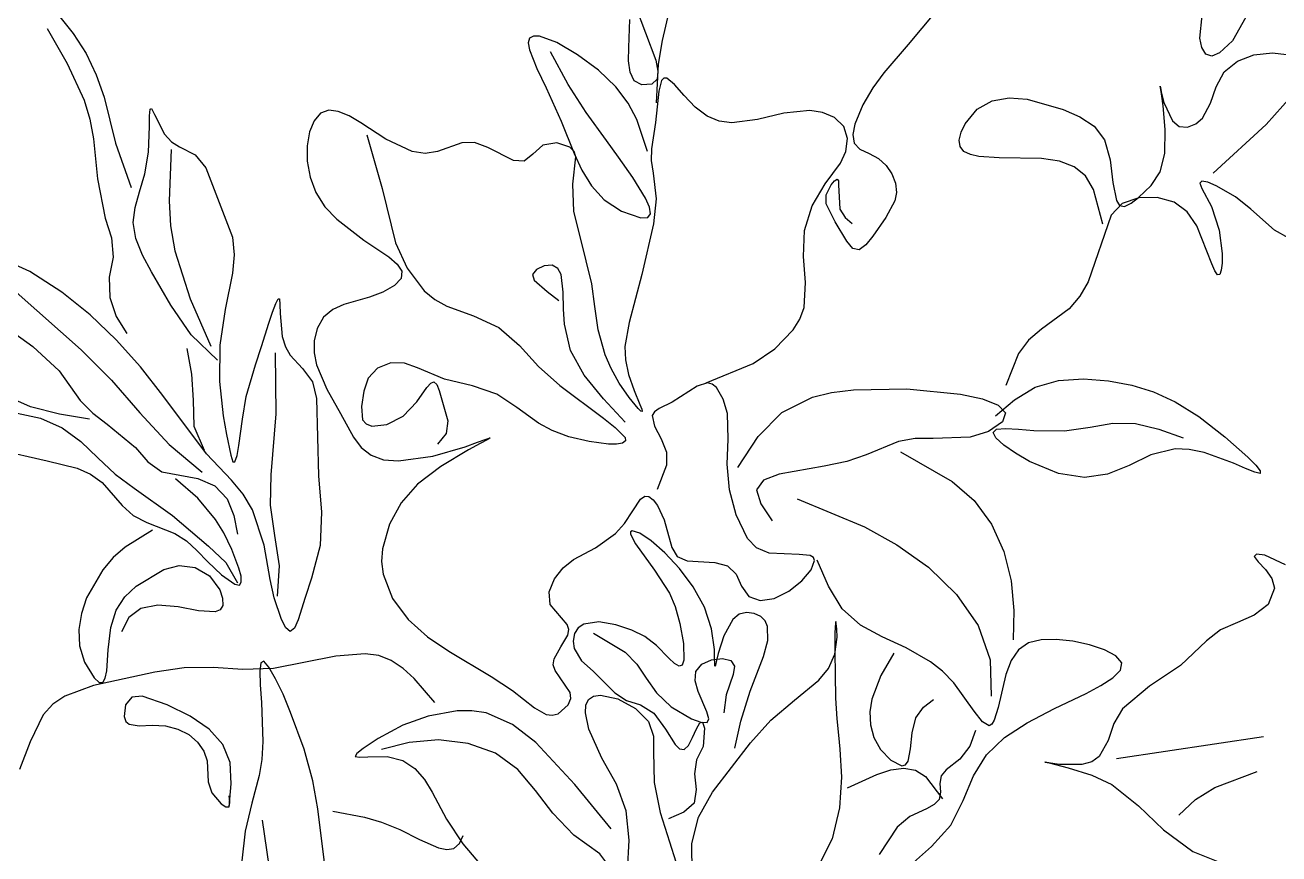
# Model space of a CAD drawing. Extents: x 442 to 4003, y 4489 to 7736.
# Drawn here: x 2176.8 to 2316.2, y 7009.6 to 7101.7 of the extents above; entities that cross this region are included whole.
import ezdxf

# ---------------------------------------------------------------- set-up
doc = ezdxf.new("R2010")
doc.units = 0
doc.header["$MEASUREMENT"] = 0
doc.layers.add('3', color=3, linetype='CONTINUOUS')

# ---------------------------------------------------------------- blocks, each defined once
blk = doc.blocks.new('A$C19BC72FA')
at = {"layer": '3', "extrusion": (0, 0, -1)}
for p, q in [((216.34, 359.94), (210.87, 353.38)), ((180.52, 357.7), (182.8, 351.64)), ((183.54, 353.81), (184.3, 357.02)), ((116.37, 356.63), (118.02, 354.59)), ((179.81, 353.06), (179.92, 356.16)), ((115.14, 355.15), (117.34, 351.27)), ((118.02, 354.59), (119.45, 352.39)), ((179.78, 351.57), (179.81, 353.06)), ((183.12, 351.18), (183.54, 353.81)), ((210.87, 353.38), (208.17, 350.24)), ((119.45, 352.39), (120.59, 350.01)), ((179.94, 350.29), (179.78, 351.57)), ((182.8, 351.64), (183.05, 350.43)), ((117.34, 351.27), (119.22, 347.2)), ((120.59, 350.01), (121.46, 347.51)), ((180.39, 349.35), (179.94, 350.29)), ((182.87, 346.9), (183.12, 351.18)), ((183.05, 350.43), (182.95, 349.52)), ((208.17, 350.24), (206.93, 348.57)), ((181.26, 348.89), (180.39, 349.35)), ((182.37, 348.97), (181.26, 348.89)), ((182.95, 349.52), (182.37, 348.97)), ((121.46, 347.51), (122.71, 342.41)), ((206.93, 348.57), (205.84, 346.69)), ((119.22, 347.2), (119.88, 345.07)), ((126.51, 345.44), (126.57, 346.18)), ((126.57, 346.18), (126.74, 346.25)), ((126.74, 346.25), (127.06, 345.6)), ((205.84, 346.69), (204.96, 344.51)), ((119.88, 345.07), (120.29, 342.89)), ((126.5, 344.25), (126.51, 345.44)), ((127.06, 345.6), (128.17, 343.42)), ((204.96, 344.51), (204.72, 343.37)), ((126.39, 341.42), (126.5, 344.25)), ((128.17, 343.42), (128.96, 342.56)), ((150.68, 343.33), (152.39, 337.37)), ((204.72, 343.37), (204.85, 342.41)), ((120.29, 342.89), (120.72, 338.45)), ((122.71, 342.41), (124.47, 337.47)), ((128.96, 342.56), (129.84, 341.99)), ((129.84, 341.99), (131.57, 341.1)), ((204.85, 342.41), (205.51, 341.76)), ((205.51, 341.76), (206.52, 341.28)), ((125.97, 339), (126.39, 341.42)), ((131.57, 341.1), (132.77, 339.69)), ((206.52, 341.28), (207.56, 340.72)), ((207.56, 340.72), (208.42, 339.94)), ((125.4, 337), (125.97, 339)), ((132.77, 339.69), (135.73, 331.97)), ((208.42, 339.94), (209.06, 338.99)), ((209.06, 338.99), (209.45, 337.97)), ((120.72, 338.45), (121.59, 334.06)), ((201.77, 336.68), (202.31, 337.8)), ((202.31, 337.8), (202.68, 338.23)), ((202.68, 338.23), (202.96, 338.4)), ((202.96, 338.4), (203.11, 338.23)), ((203.11, 338.23), (203.14, 337.78)), ((203.14, 337.78), (203.27, 335.09)), ((209.45, 337.97), (209.56, 336.94)), ((124.9, 335.25), (125.4, 337)), ((152.39, 337.37), (153.86, 331.34)), ((201.76, 335.66), (201.77, 336.68)), ((209.56, 336.94), (209.39, 335.99)), ((124.7, 333.58), (124.9, 335.25)), ((202.74, 333.68), (201.76, 335.66)), ((203.27, 335.09), (203.85, 334.17)), ((209.39, 335.99), (208.4, 334.14)), ((121.59, 334.06), (122.29, 331.9)), ((125, 331.82), (124.7, 333.58)), ((204.06, 331.51), (202.74, 333.68)), ((203.85, 334.17), (204.65, 333.49)), ((208.4, 334.14), (206.95, 332.07)), ((122.29, 331.9), (122.46, 329.73)), ((135.73, 331.97), (135.92, 330.02)), ((206.95, 332.07), (206.18, 331.11)), ((125.73, 329.98), (125, 331.82)), ((153.86, 331.34), (155.17, 328.53)), ((204.72, 330.72), (204.06, 331.51)), ((205.43, 330.57), (204.72, 330.72)), ((206.18, 331.11), (205.43, 330.57)), ((113.2, 328.16), (109.4, 329.87)), ((122.46, 329.73), (122.03, 327.53)), ((126.73, 328.1), (125.73, 329.98)), ((135.92, 330.02), (135.72, 327.98)), ((116.75, 325.87), (113.2, 328.16)), ((128.88, 324.42), (126.73, 328.1)), ((135.72, 327.98), (134.91, 323.93)), ((155.17, 328.53), (157.04, 326.01)), ((169.53, 328.38), (169.08, 327.81)), ((169.08, 327.81), (169.29, 327.18)), ((170.39, 328.77), (169.53, 328.38)), ((171.29, 328.84), (170.39, 328.77)), ((171.92, 328.49), (171.29, 328.84)), ((172.29, 327.8), (171.92, 328.49)), ((172.52, 325.86), (172.29, 327.8)), ((122.03, 327.53), (122.08, 325.27)), ((169.29, 327.18), (170.74, 325.94)), ((111.67, 325.85), (118.91, 319.45)), ((119.92, 323.34), (116.75, 325.87)), ((122.08, 325.27), (122.79, 323.14)), ((140.54, 324.58), (140.81, 325.12)), ((140.81, 325.12), (140.96, 325.11)), ((140.96, 325.11), (141, 324.5)), ((157.04, 326.01), (158.23, 325.03)), ((158.23, 325.03), (159.58, 324.3)), ((170.74, 325.94), (172.04, 324.91)), ((172.56, 323.95), (172.52, 325.86)), ((131.13, 321.12), (128.88, 324.42)), ((134.91, 323.93), (134.31, 319.95)), ((139.79, 322.4), (140.19, 323.62)), ((140.19, 323.62), (140.54, 324.58)), ((141, 324.5), (141.02, 323.47)), ((159.58, 324.3), (162.55, 323.24)), ((172.66, 322.28), (172.56, 323.95)), ((110.19, 322.22), (113.52, 319.82)), ((122.8, 320.57), (119.92, 323.34)), ((122.79, 323.14), (123.98, 321.25)), ((138.97, 319.81), (139.79, 322.4)), ((141.02, 323.47), (141.24, 320.93)), ((162.55, 323.24), (165.34, 321.94)), ((173.33, 319.36), (172.66, 322.28)), ((134.05, 318.31), (131.13, 321.12)), ((141.24, 320.93), (141.61, 319.78)), ((165.34, 321.94), (167.64, 319.91)), ((113.52, 319.82), (116.46, 317.12)), ((118.91, 319.45), (122.28, 316.08)), ((125.49, 317.57), (122.8, 320.57)), ((130.64, 319.59), (131.19, 316.74)), ((134.31, 319.95), (134.29, 315.91)), ((138.28, 317.78), (138.97, 319.81)), ((141.61, 319.78), (142.16, 318.85)), ((167.64, 319.91), (169.78, 317.59)), ((174.85, 316.62), (173.33, 319.36)), ((140.46, 319.1), (140.57, 312.32)), ((142.16, 318.85), (143.52, 317.36)), ((153.34, 317.99), (151.86, 317.4)), ((154.86, 317.95), (153.34, 317.99)), ((156.32, 317.44), (154.86, 317.95)), ((116.46, 317.12), (118.79, 313.81)), ((127.98, 314.37), (125.49, 317.57)), ((131.19, 316.74), (131.36, 313.84)), ((137.27, 314.24), (138.28, 317.78)), ((143.52, 317.36), (144.62, 315.87)), ((151.86, 317.4), (150.82, 316.3)), ((159.32, 316.2), (156.32, 317.44)), ((169.78, 317.59), (172.14, 315.49)), ((176.98, 313.99), (174.85, 316.62)), ((122.28, 316.08), (125.42, 312.44)), ((134.29, 315.91), (134.71, 312.12)), ((144.62, 315.87), (145.09, 314.03)), ((150.82, 316.3), (150.35, 314.84)), ((156.24, 313.68), (157.35, 315.25)), ((157.35, 315.25), (157.78, 315.75)), ((157.78, 315.75), (158.14, 315.9)), ((158.14, 315.9), (158.44, 315.6)), ((158.44, 315.6), (158.71, 314.91)), ((162.41, 315.45), (159.32, 316.2)), ((165.12, 314.52), (162.41, 315.45)), ((172.14, 315.49), (177, 311.86)), ((222.69, 313.89), (224.99, 315.3)), ((224.99, 315.3), (227.6, 316.05)), ((227.6, 316.05), (230.39, 316.22)), ((230.39, 316.22), (233.17, 315.98)), ((233.17, 315.98), (235.75, 315.51)), ((235.75, 315.51), (238.15, 314.79)), ((113.27, 313.12), (110.21, 314.48)), ((118.79, 313.81), (120.19, 312.4)), ((132.83, 307.9), (127.98, 314.37)), ((131.36, 313.84), (131.43, 310.96)), ((136.86, 311.73), (137.27, 314.24)), ((145.09, 314.03), (145.3, 305.43)), ((150.35, 314.84), (150.09, 313.16)), ((158.71, 314.91), (159.67, 311.54)), ((167.35, 313.02), (165.12, 314.52)), ((179.41, 311.4), (176.98, 313.99)), ((196.81, 312.49), (200.22, 314.18)), ((200.22, 314.18), (202.34, 314.69)), ((202.34, 314.69), (204.81, 315)), ((204.81, 315), (210.74, 315.1)), ((210.74, 315.1), (216.71, 314.53)), ((216.71, 314.53), (219.14, 313.99)), ((219.14, 313.99), (220.87, 313.3)), ((220.58, 312.11), (222.69, 313.89)), ((238.15, 314.79), (240.57, 313.68)), ((116.5, 312.29), (113.27, 313.12)), ((120.19, 312.4), (121.78, 311.18)), ((125.42, 312.44), (128.69, 308.91)), ((150.09, 313.16), (150.18, 311.66)), ((154.73, 312.08), (156.24, 313.68)), ((169.77, 311.3), (167.35, 313.02)), ((194.18, 309.8), (196.81, 312.49)), ((220.87, 313.3), (221.7, 312.45)), ((221.7, 312.45), (221.38, 311.44)), ((240.57, 313.68), (243.2, 312.03)), ((119.83, 311.73), (116.5, 312.29)), ((121.78, 311.18), (124.94, 308.57)), ((131.43, 310.96), (132.6, 308.29)), ((134.71, 312.12), (135.07, 310.05)), ((136.45, 308.82), (136.86, 311.73)), ((140.57, 312.32), (139.99, 305.54)), ((150.18, 311.66), (150.58, 311.2)), ((150.58, 311.2), (151.21, 310.96)), ((151.21, 310.96), (152.9, 311.13)), ((152.9, 311.13), (154.73, 312.08)), ((159.67, 311.54), (159.51, 310.15)), ((171.3, 310.49), (169.77, 311.3)), ((177, 311.86), (178.3, 310.81)), ((221.38, 311.44), (219.81, 310.36)), ((231.13, 310.85), (233.64, 311.31)), ((233.64, 311.31), (236.14, 311.26)), ((236.14, 311.26), (238.76, 310.62)), ((243.2, 312.03), (246.1, 309.79)), ((135.07, 310.05), (135.53, 307.73)), ((159.51, 310.15), (158.53, 308.94)), ((173.15, 309.79), (171.3, 310.49)), ((175.38, 309.24), (173.15, 309.79)), ((178.3, 310.81), (179.39, 309.71)), ((179.39, 309.71), (179.43, 309.32)), ((191.93, 306.35), (194.18, 309.8)), ((211.66, 309.6), (209.81, 309.27)), ((213.64, 309.6), (211.66, 309.6)), ((217.78, 309.72), (213.64, 309.6)), ((219.81, 310.36), (217.78, 309.72)), ((220.31, 310.27), (220.69, 310.61)), ((220.63, 309.66), (220.31, 310.27)), ((221.51, 308.84), (220.63, 309.66)), ((220.69, 310.61), (221.69, 310.7)), ((221.69, 310.7), (223.13, 310.62)), ((223.13, 310.62), (224.83, 310.49)), ((224.83, 310.49), (228.27, 310.43)), ((228.27, 310.43), (231.13, 310.85)), ((238.76, 310.62), (241.46, 309.66)), ((246.1, 309.79), (248.66, 307.52)), ((108.52, 308.61), (115.12, 307.09)), ((124.94, 308.57), (126.31, 307)), ((128.69, 308.91), (132.35, 305.84)), ((136.24, 307.68), (136.45, 308.82)), ((177.55, 308.97), (175.38, 309.24)), ((178.44, 308.97), (177.55, 308.97)), ((179.09, 309.08), (178.44, 308.97)), ((179.43, 309.32), (179.09, 309.08)), ((209.81, 309.27), (206.19, 307.78)), ((222.8, 307.94), (221.51, 308.84)), ((240.57, 308.44), (237.86, 307.76)), ((242.11, 308.38), (240.57, 308.44)), ((243.78, 308.02), (242.11, 308.38)), ((115.12, 307.09), (118.45, 306.29)), ((126.31, 307), (127.87, 305.88)), ((135.61, 304.96), (132.83, 307.9)), ((135.53, 307.73), (135.78, 306.98)), ((135.78, 306.98), (136.01, 307)), ((136.01, 307), (136.24, 307.68)), ((204.04, 307.03), (201.52, 306.51)), ((206.19, 307.78), (204.04, 307.03)), ((210.02, 308.09), (215.78, 304.81)), ((224.35, 307.04), (222.8, 307.94)), ((227.59, 305.68), (224.35, 307.04)), ((237.86, 307.76), (235.44, 306.59)), ((247.04, 306.83), (243.78, 308.02)), ((248.4, 306.24), (247.04, 306.83)), ((248.66, 307.52), (249.54, 306.62)), ((118.45, 306.29), (119.95, 305.63)), ((119.95, 305.63), (121.25, 304.68)), ((127.87, 305.88), (131.89, 305.16)), ((139.99, 305.54), (139.93, 302.16)), ((145.3, 305.43), (145.64, 301.39)), ((196.54, 305.63), (194.79, 304.95)), ((201.52, 306.51), (196.54, 305.63)), ((230.48, 305.24), (227.59, 305.68)), ((233.04, 305.61), (230.48, 305.24)), ((235.44, 306.59), (233.04, 305.61)), ((249.43, 305.83), (248.4, 306.24)), ((250, 305.7), (249.43, 305.83)), ((249.54, 306.62), (250.03, 305.98)), ((250.03, 305.98), (250, 305.7)), ((121.25, 304.68), (123.45, 302.15)), ((131.87, 302.94), (129.41, 305.1)), ((131.89, 305.16), (133.78, 304.32)), ((133.78, 304.32), (135.15, 302.89)), ((136.91, 303.41), (135.61, 304.96)), ((194.79, 304.95), (194.02, 303.89)), ((215.78, 304.81), (218.22, 302.69)), ((133.86, 300.59), (131.87, 302.94)), ((135.15, 302.89), (135.89, 301.03)), ((137.95, 301.66), (136.91, 303.41)), ((194.02, 303.89), (194.49, 302.33)), ((198.54, 302.87), (206, 299.77)), ((218.22, 302.69), (220.14, 300.06)), ((123.45, 302.15), (124.69, 301.03)), ((139.25, 297.74), (137.95, 301.66)), ((139.93, 302.16), (140.42, 298.8)), ((145.64, 301.39), (145.49, 297.71)), ((194.49, 302.33), (195.75, 300.44)), ((124.69, 301.03), (126.19, 300.24)), ((126.19, 300.24), (129.33, 299.01)), ((134.76, 299.1), (133.86, 300.59)), ((135.89, 301.03), (136.28, 298.96)), ((220.14, 300.06), (221.51, 297.03)), ((129.33, 299.01), (130.63, 298.2)), ((135.65, 297.25), (134.76, 299.1)), ((140.42, 298.8), (140.93, 295.45)), ((180, 299.23), (179.99, 298.95)), ((179.99, 298.95), (180.54, 297.87)), ((180.19, 299.33), (180, 299.23)), ((181.02, 299.06), (180.19, 299.33)), ((182.29, 298.21), (181.02, 299.06)), ((206, 299.77), (209.63, 297.77)), ((130.63, 298.2), (131.76, 297.15)), ((131.76, 297.15), (132.98, 295.87)), ((136.44, 295.17), (135.65, 297.25)), ((139.94, 293.93), (139.25, 297.74)), ((145.49, 297.71), (144.52, 294.08)), ((180.54, 297.87), (182.65, 294.97)), ((183.82, 296.88), (182.29, 298.21)), ((209.63, 297.77), (213.13, 295.27)), ((221.51, 297.03), (222.34, 293.77)), ((132.98, 295.87), (134.5, 294.45)), ((185.44, 295.15), (183.82, 296.88)), ((202.03, 293.18), (200.77, 296.08)), ((134.5, 294.45), (136, 293.4)), ((136.68, 294.27), (136.44, 295.17)), ((136.71, 293.61), (136.68, 294.27)), ((140.93, 295.45), (140.7, 292.08)), ((182.65, 294.97), (184.33, 292.41)), ((186.96, 293.11), (185.44, 295.15)), ((213.13, 295.27), (216.25, 292.25)), ((136, 293.4), (136.5, 293.3)), ((136.5, 293.3), (136.71, 293.61)), ((140.38, 291.89), (139.94, 293.93)), ((144.52, 294.08), (143.82, 291.9)), ((188.21, 290.84), (186.96, 293.11)), ((203.55, 290.66), (202.03, 293.18)), ((222.34, 293.77), (222.62, 290.47)), ((141.17, 289.46), (140.38, 291.89)), ((143.82, 291.9), (143.04, 289.43)), ((184.33, 292.41), (184.96, 290.92)), ((216.25, 292.25), (218.64, 288.8)), ((184.96, 290.92), (185.49, 289.04)), ((189.01, 288.43), (188.21, 290.84)), ((192.09, 290.05), (191.39, 289.48)), ((192.91, 290.26), (192.09, 290.05)), ((193.76, 290.14), (192.91, 290.26)), ((194.47, 289.8), (193.76, 290.14)), ((205.56, 288.85), (203.55, 290.66)), ((222.62, 290.47), (222.55, 287.21)), ((141.66, 288.53), (141.17, 289.46)), ((143.04, 289.43), (142.61, 288.5)), ((174.79, 288.96), (174.18, 288.55)), ((176.46, 289.2), (174.79, 288.96)), ((178.38, 288.89), (176.46, 289.2)), ((180.16, 288.3), (178.38, 288.89)), ((185.49, 289.04), (185.87, 286.82)), ((191.39, 289.48), (190.36, 287.67)), ((194.96, 289.31), (194.47, 289.8)), ((195.23, 288.69), (194.96, 289.31)), ((195.26, 287.15), (195.23, 288.69)), ((202.79, 289.08), (202.75, 288.63)), ((202.83, 289.23), (202.79, 289.08)), ((202.88, 289.01), (202.83, 289.23)), ((202.94, 288.4), (202.88, 289.01)), ((207.98, 287.54), (205.56, 288.85)), ((218.64, 288.8), (219.99, 285)), ((142.15, 288.15), (141.66, 288.53)), ((142.61, 288.5), (142.15, 288.15)), ((173.78, 287.9), (173.63, 287.07)), ((174.18, 288.55), (173.78, 287.9)), ((175.88, 287.94), (179.4, 285.83)), ((181.59, 287.59), (180.16, 288.3)), ((182.88, 286.58), (181.59, 287.59)), ((189.32, 286.13), (189.01, 288.43)), ((190.36, 287.67), (189.73, 285.69)), ((202.73, 287.9), (202.71, 285.86)), ((202.72, 285.63), (202.96, 287.52)), ((202.75, 288.63), (202.73, 287.9)), ((202.96, 287.52), (202.94, 288.4)), ((210.65, 286.32), (207.98, 287.54)), ((227.33, 287.25), (225.67, 287.21)), ((229.19, 287.05), (227.33, 287.25)), ((173.63, 287.07), (173.73, 286.24)), ((173.73, 286.24), (174.56, 284.89)), ((184.24, 285.18), (182.88, 286.58)), ((185.87, 286.82), (185.92, 284.94)), ((189.35, 285.22), (189.32, 286.13)), ((194.79, 285.34), (195.26, 287.15)), ((202.71, 285.86), (202.74, 283.34)), ((213.37, 284.76), (210.65, 286.32)), ((223.14, 286.1), (222.33, 284.92)), ((224.25, 286.86), (223.14, 286.1)), ((225.67, 287.21), (224.25, 286.86)), ((231.05, 286.66), (229.19, 287.05)), ((232.72, 286.11), (231.05, 286.66)), ((233.98, 285.44), (232.72, 286.11)), ((174.56, 284.89), (175.85, 283.74)), ((179.4, 285.83), (180.7, 284.5)), ((180.7, 284.5), (181.74, 282.95)), ((184.88, 284.58), (184.24, 285.18)), ((185.4, 284.27), (184.88, 284.58)), ((185.92, 284.94), (185.74, 284.4)), ((187.27, 283.7), (187.92, 284.51)), ((187.92, 284.51), (189.02, 285)), ((189.02, 285), (190.22, 285.14)), ((189.36, 284.57), (189.35, 285.22)), ((189.38, 284.27), (189.36, 284.57)), ((189.55, 284.9), (189.43, 284.39)), ((189.73, 285.69), (189.55, 284.9)), ((190.22, 285.14), (191.16, 284.9)), ((191.16, 284.9), (191.55, 284.27)), ((193.3, 281.52), (194.79, 285.34)), ((202.01, 284.04), (202.72, 285.63)), ((214.69, 283.71), (213.37, 284.76)), ((219.99, 285), (220.11, 280.94)), ((222.33, 284.92), (221.73, 283.37)), ((234.62, 284.67), (233.98, 285.44)), ((234.49, 283.85), (234.62, 284.67)), ((175.85, 283.74), (178.26, 281.32)), ((185.74, 284.4), (185.4, 284.27)), ((187.2, 282.64), (187.27, 283.7)), ((189.43, 284.39), (189.38, 284.27)), ((191.42, 283.34), (190.63, 281.1)), ((191.55, 284.27), (191.42, 283.34)), ((200.95, 282.72), (202.01, 284.04)), ((202.74, 283.34), (202.81, 280.74)), ((215.96, 282.42), (214.69, 283.71)), ((221.73, 283.37), (220.88, 279.69)), ((233.65, 283), (234.49, 283.85)), ((181.74, 282.95), (182.89, 281.33)), ((187.52, 281.45), (187.2, 282.64)), ((198.24, 280.5), (200.95, 282.72)), ((218.21, 279.28), (215.96, 282.42)), ((230.65, 281.25), (232.31, 282.12)), ((232.31, 282.12), (233.65, 283)), ((175.03, 279.96), (175.32, 280.59)), ((175.32, 280.59), (175.89, 280.94)), ((175.89, 280.94), (176.67, 281.05)), ((176.67, 281.05), (178.59, 280.64)), ((178.26, 281.32), (179.56, 280.47)), ((178.59, 280.64), (180.55, 279.59)), ((179.56, 280.47), (181.09, 279.99)), ((182.89, 281.33), (184.52, 279.75)), ((188.49, 279.21), (187.52, 281.45)), ((190.63, 281.1), (190.37, 279.1)), ((192.25, 278.16), (193.3, 281.52)), ((195.59, 278.28), (198.24, 280.5)), ((202.81, 280.74), (202.94, 278.44)), ((227.14, 279.57), (230.65, 281.25)), ((174.99, 279.11), (175.03, 279.96)), ((175.36, 277.27), (174.99, 279.11)), ((180.55, 279.59), (182, 278.15)), ((181.09, 279.99), (182.59, 279.04)), ((182.59, 279.04), (183.87, 277.27)), ((184.52, 279.75), (186.76, 278.42)), ((188.72, 278.42), (188.49, 279.21)), ((219.14, 278.08), (218.21, 279.28)), ((220.88, 279.69), (220.45, 278.27)), ((224.09, 277.99), (227.14, 279.57)), ((182, 278.15), (182.56, 276.52)), ((186.76, 278.42), (187.8, 278.06)), ((187.32, 277.31), (187.7, 278)), ((187.7, 278), (188.01, 278.04)), ((187.8, 278.06), (188.51, 278.03)), ((188.01, 278.04), (188.21, 277.38)), ((188.51, 278.03), (188.72, 278.42)), ((191.6, 275.17), (192.25, 278.16)), ((193.34, 275.75), (195.59, 278.28)), ((202.94, 278.44), (203.11, 276.61)), ((219.89, 277.65), (219.14, 278.08)), ((220.19, 277.83), (219.89, 277.65)), ((220.45, 278.27), (220.19, 277.83)), ((221.58, 276.34), (224.09, 277.99)), ((176.79, 274.05), (175.36, 277.27)), ((182.56, 276.52), (182.56, 274.8)), ((183.87, 277.27), (184.96, 275.58)), ((186.43, 275.46), (186.89, 276.35)), ((186.89, 276.35), (187.32, 277.31)), ((188.21, 277.38), (188.08, 275.36)), ((203.11, 276.61), (203.28, 275.05)), ((218.37, 277.14), (217.74, 275.4)), ((219.59, 274.44), (221.58, 276.34)), ((182.56, 274.8), (182.63, 271.37)), ((184.96, 275.58), (185.46, 275.08)), ((185.46, 275.08), (185.95, 275.01)), ((185.95, 275.01), (186.43, 275.46)), ((188.08, 275.36), (187.34, 273.88)), ((189.1, 270.28), (193.34, 275.75)), ((203.28, 275.05), (203.47, 271.94)), ((217.74, 275.4), (216.63, 273.95)), ((178.44, 271.17), (176.79, 274.05)), ((187.34, 273.88), (187.11, 272.33)), ((216.63, 273.95), (215.09, 272.77)), ((218.13, 272.1), (219.59, 274.44)), ((187.11, 272.33), (187.3, 270.59)), ((203.47, 271.94), (203.25, 268.52)), ((204.12, 270.75), (207.39, 272.25)), ((207.39, 272.25), (208.94, 272.75)), ((208.94, 272.75), (210.38, 272.95)), ((210.38, 272.95), (211.68, 272.74)), ((211.68, 272.74), (212.8, 272.03)), ((212.8, 272.03), (214.68, 269.52)), ((214.56, 272.09), (214.41, 271.24)), ((215.09, 272.77), (214.56, 272.09)), ((217, 269.35), (218.13, 272.1)), ((244.96, 270.8), (249.69, 272.59)), ((179.53, 268.2), (178.44, 271.17)), ((182.63, 271.37), (183.31, 268.03)), ((187.3, 270.59), (187.08, 269.07)), ((214.41, 271.24), (214.48, 270.29)), ((242.83, 269.46), (244.96, 270.8)), ((187.54, 267.48), (189.1, 270.28)), ((214.32, 269.48), (213.75, 268.89)), ((214.48, 270.29), (214.32, 269.48)), ((215.61, 266.6), (217, 269.35)), ((240.99, 267.72), (242.83, 269.46)), ((146.9, 268.15), (150.43, 267.51)), ((179.85, 264.96), (179.53, 268.2)), ((183.31, 268.03), (184.34, 264.77)), ((185.93, 268.05), (184.23, 267.31)), ((187.08, 269.07), (185.93, 268.05)), ((203.25, 268.52), (202.41, 265.08)), ((212.91, 268.43), (211.07, 267.56)), ((213.75, 268.89), (212.91, 268.43)), ((150.43, 267.51), (152.32, 266.96)), ((152.32, 266.96), (154.35, 266.14)), ((186.8, 264.56), (187.54, 267.48)), ((209.66, 266.37), (207.66, 263.35)), ((211.07, 267.56), (209.66, 266.37)), ((213.47, 264.24), (215.61, 266.6)), ((154.35, 266.14), (156.53, 265.02)), ((156.53, 265.02), (158.65, 264.08)), ((160.96, 264.56), (161.39, 265.45)), ((179.66, 261.53), (179.85, 264.96)), ((202.41, 265.08), (200.79, 261.87)), ((158.65, 264.08), (159.58, 263.9)), ((159.58, 263.9), (160.36, 264.03)), ((160.36, 264.03), (160.96, 264.56)), ((184.34, 264.77), (186.36, 258.3)), ((186.85, 261.28), (186.8, 264.56)), ((211.12, 262.15), (213.47, 264.24))]:
    blk.add_line(p, q, dxfattribs=at)
at = {"layer": '3'}
for p, q in [((248.75, 357.03), (246.94, 353.79)), ((243.32, 354.1), (243.56, 356.62)), ((169.21, 354.31), (168.76, 354.09)), ((169.89, 354.29), (169.21, 354.31)), ((171.81, 353.59), (169.89, 354.29)), ((168.76, 354.09), (168.61, 353.57)), ((168.61, 353.57), (168.75, 352.78)), ((168.75, 352.78), (169.58, 350.71)), ((174.11, 352.25), (171.81, 353.59)), ((243.53, 353.04), (243.32, 354.1)), ((243.97, 352.31), (243.53, 353.04)), ((246.94, 353.79), (245.5, 352.44)), ((173.07, 348.93), (171.09, 352.55)), ((176.43, 350.53), (174.11, 352.25)), ((244.64, 352.1), (243.97, 352.31)), ((245.5, 352.44), (244.64, 352.1)), ((246.03, 350.33), (247.48, 351.52)), ((247.48, 351.52), (249.32, 352.24)), ((249.32, 352.24), (251.4, 352.46)), ((251.4, 352.46), (253.57, 352.18)), ((169.58, 350.71), (170.6, 348.57)), ((178.36, 348.68), (176.43, 350.53)), ((245.12, 348.69), (246.03, 350.33)), ((175.05, 345.83), (173.07, 348.93)), ((179.75, 346.85), (178.36, 348.68)), ((183.46, 349.38), (183.14, 348.21)), ((183.7, 349.64), (183.46, 349.38)), ((184.03, 349.64), (183.7, 349.64)), ((184.88, 348.94), (184.03, 349.64)), ((185.96, 347.72), (184.88, 348.94)), ((238.91, 348.75), (238.92, 348.61)), ((238.97, 348.39), (238.91, 348.75)), ((238.92, 348.61), (239.05, 347.95)), ((244.5, 346.85), (245.12, 348.69)), ((250.7, 344.48), (254.38, 348.65)), ((170.6, 348.57), (172.27, 344.86)), ((183.14, 348.21), (182.79, 344.72)), ((187.19, 346.4), (185.96, 347.72)), ((220.22, 347.11), (222.1, 347.44)), ((222.1, 347.44), (224.1, 347.3)), ((224.1, 347.3), (228.12, 346.14)), ((239.1, 347.63), (238.97, 348.39)), ((239.05, 347.95), (239.3, 346.95)), ((239.24, 346.56), (239.1, 347.63)), ((146.43, 346.09), (145.53, 345.75)), ((147.5, 345.95), (146.43, 346.09)), ((148.69, 345.44), (147.5, 345.95)), ((177.31, 342.72), (175.05, 345.83)), ((180.7, 345.05), (179.75, 346.85)), ((188.51, 345.41), (187.19, 346.4)), ((199.92, 346.06), (197.03, 345.74)), ((201.33, 345.84), (199.92, 346.06)), ((202.69, 345.25), (201.33, 345.84)), ((217.2, 344.58), (218.55, 346.18)), ((218.55, 346.18), (220.22, 347.11)), ((228.12, 346.14), (229.96, 345.34)), ((239.47, 343.92), (239.24, 346.56)), ((239.3, 346.95), (240.27, 344.88)), ((243.6, 345.19), (244.5, 346.85)), ((144.81, 344.9), (144.3, 343.66)), ((145.53, 345.75), (144.81, 344.9)), ((149.99, 344.68), (148.69, 345.44)), ((152.8, 342.87), (149.99, 344.68)), ((172.27, 344.86), (173.73, 341.26)), ((181.89, 341.5), (180.7, 345.05)), ((182.79, 344.72), (182.32, 341.8)), ((189.86, 344.86), (188.51, 345.41)), ((191.26, 344.68), (189.86, 344.86)), ((194.12, 345.04), (191.26, 344.68)), ((197.03, 345.74), (194.12, 345.04)), ((203.73, 344.27), (202.69, 345.25)), ((216.75, 343.64), (217.2, 344.58)), ((229.96, 345.34), (231.54, 344.31)), ((240.27, 344.88), (241.01, 344.27)), ((241.93, 344.2), (242.86, 344.57)), ((242.86, 344.57), (243.6, 345.19)), ((244.81, 339.07), (250.7, 344.48)), ((144.3, 343.66), (144.04, 342.13)), ((204.14, 342.94), (203.73, 344.27)), ((216.54, 342.76), (216.75, 343.64)), ((231.54, 344.31), (232.71, 342.78)), ((239.43, 341.26), (239.47, 343.92)), ((241.01, 344.27), (241.93, 344.2)), ((128.92, 341.7), (128.69, 336.01)), ((144.04, 342.13), (144.05, 340.42)), ((155.72, 341.5), (152.8, 342.87)), ((161.25, 342.47), (158.53, 341.5)), ((162.66, 342.49), (161.25, 342.47)), ((164.14, 341.93), (162.66, 342.49)), ((166.97, 340.49), (164.14, 341.93)), ((170.23, 342.18), (169.12, 341.18)), ((171.81, 342.44), (170.23, 342.18)), ((173.26, 341.96), (171.81, 342.44)), ((173.72, 341.49), (173.26, 341.96)), ((178.67, 340.85), (177.31, 342.72)), ((182.32, 341.8), (182.29, 340.48)), ((203.94, 341.48), (204.14, 342.94)), ((216.64, 342.03), (216.54, 342.76)), ((217.08, 341.5), (216.64, 342.03)), ((232.71, 342.78), (233.35, 340.57)), ((144.05, 340.42), (144.36, 338.65)), ((157.15, 341.27), (155.72, 341.5)), ((158.53, 341.5), (157.15, 341.27)), ((168.16, 340.4), (166.97, 340.49)), ((169.12, 341.18), (168.16, 340.4)), ((173.59, 337.86), (173.92, 340.89)), ((173.92, 340.89), (173.72, 341.49)), ((173.73, 341.26), (174.57, 339.42)), ((180.24, 338.61), (178.67, 340.85)), ((182.29, 340.48), (182.51, 339.09)), ((203.34, 340.18), (203.94, 341.48)), ((217.79, 341.15), (217.08, 341.5)), ((218.72, 340.94), (217.79, 341.15)), ((221.01, 340.79), (218.72, 340.94)), ((225.71, 340.7), (221.01, 340.79)), ((227.69, 340.4), (225.71, 340.7)), ((229.34, 339.8), (227.69, 340.4)), ((233.35, 340.57), (233.65, 338.05)), ((238.91, 339.22), (239.43, 341.26)), ((174.57, 339.42), (175.64, 337.67)), ((182.51, 339.09), (182.85, 336.24)), ((201.64, 337.91), (203.34, 340.18)), ((230.61, 338.77), (229.34, 339.8)), ((237.9, 337.71), (238.91, 339.22)), ((144.36, 338.65), (145.01, 336.92)), ((173.68, 334.86), (173.59, 337.86)), ((175.64, 337.67), (177.07, 336.12)), ((181.67, 336.29), (180.24, 338.61)), ((200.18, 335.44), (201.64, 337.91)), ((231.49, 337.27), (230.61, 338.77)), ((233.65, 338.05), (234.03, 336.04)), ((236.48, 336.39), (237.9, 337.71)), ((243.54, 338.19), (243.31, 337.97)), ((243.31, 337.97), (243.53, 337.37)), ((244.19, 338.08), (243.54, 338.19)), ((245.13, 337.69), (244.19, 338.08)), ((247.29, 336.45), (245.13, 337.69)), ((145.01, 336.92), (146.01, 335.34)), ((177.07, 336.12), (178.98, 334.85)), ((182.1, 335.31), (181.67, 336.29)), ((182.85, 336.24), (182.56, 333.43)), ((232.53, 333.42), (231.49, 337.27)), ((236.51, 336.35), (234.69, 335.71)), ((235.66, 335.75), (236.48, 336.39)), ((238.56, 336.38), (236.51, 336.35)), ((240.46, 335.85), (238.56, 336.38)), ((243.53, 337.37), (244.6, 335.36)), ((248.99, 335.08), (247.29, 336.45)), ((128.69, 336.01), (128.84, 333.21)), ((146.01, 335.34), (147.32, 333.95)), ((175.05, 329.35), (173.68, 334.86)), ((178.98, 334.85), (181.16, 334.1)), ((182.21, 334.56), (182.1, 335.31)), ((199.35, 332.7), (200.18, 335.44)), ((234.69, 335.71), (233.46, 334.42)), ((234.03, 336.04), (234.39, 335.49)), ((234.39, 335.49), (234.92, 335.37)), ((234.92, 335.37), (235.66, 335.75)), ((241.91, 334.79), (240.46, 335.85)), ((242.99, 333.22), (241.91, 334.79)), ((244.6, 335.36), (245.46, 332.74)), ((251.61, 332.75), (248.99, 335.08)), ((147.32, 333.95), (150.35, 331.64)), ((181.16, 334.1), (181.92, 334.14)), ((182.56, 333.43), (181.26, 327.83)), ((181.92, 334.14), (182.21, 334.56)), ((233.46, 334.42), (230.9, 327.01)), ((128.84, 333.21), (129.31, 330.46)), ((199.24, 329.81), (199.35, 332.7)), ((244.66, 329), (242.99, 333.22)), ((245.46, 332.74), (245.79, 330.16)), ((253.21, 331.87), (251.61, 332.75)), ((150.35, 331.64), (153.11, 329.78)), ((129.31, 330.46), (131.03, 325.1)), ((153.11, 329.78), (154.06, 328.96)), ((175.7, 326.78), (175.05, 329.35)), ((199.47, 326.92), (199.24, 329.81)), ((245.79, 329.09), (245.69, 328.29)), ((245.79, 330.16), (245.79, 329.09)), ((154.06, 328.96), (154.57, 328.17)), ((154.57, 328.17), (154.5, 327.39)), ((181.26, 327.83), (179.84, 322.47)), ((244.99, 328.21), (244.66, 329)), ((245.28, 327.78), (244.99, 328.21)), ((245.52, 327.82), (245.28, 327.78)), ((245.69, 328.29), (245.52, 327.82)), ((153.75, 326.6), (152.46, 325.86)), ((154.5, 327.39), (153.75, 326.6)), ((176.04, 324.26), (175.7, 326.78)), ((199.29, 324.15), (199.47, 326.92)), ((230.9, 327.01), (229.97, 325.4)), ((131.03, 325.1), (133.34, 319.84)), ((150.98, 325.3), (148.11, 324.48)), ((152.46, 325.86), (150.98, 325.3)), ((229.97, 325.4), (228.76, 324)), ((146.88, 323.93), (145.87, 323.06)), ((148.11, 324.48), (146.88, 323.93)), ((176.4, 321.68), (176.04, 324.26)), ((198.83, 322.86), (199.29, 324.15)), ((228.76, 324), (225.7, 321.73)), ((145.87, 323.06), (145.16, 321.83)), ((179.84, 322.47), (179.37, 319.8)), ((198.09, 321.65), (198.83, 322.86)), ((145.16, 321.83), (144.81, 320.46)), ((177.17, 318.89), (176.4, 321.68)), ((196.05, 319.54), (198.09, 321.65)), ((225.7, 321.73), (224.26, 320.52)), ((144.81, 320.46), (144.8, 319.1)), ((179.37, 319.8), (179.42, 318.33)), ((193.64, 317.93), (196.05, 319.54)), ((224.26, 320.52), (223.16, 319.04)), ((144.8, 319.1), (145.08, 317.76)), ((177.83, 317.37), (177.17, 318.89)), ((179.42, 318.33), (179.76, 316.69)), ((188.41, 315.76), (193.64, 317.93)), ((223.16, 319.04), (221.72, 315.49)), ((145.08, 317.76), (146.23, 315.08)), ((178.75, 315.75), (177.83, 317.37)), ((179.76, 316.69), (180.4, 314.91)), ((179.86, 314.13), (178.75, 315.75)), ((187.42, 315.39), (184.64, 313.62)), ((188.56, 315.76), (187.42, 315.39)), ((189.07, 315.62), (188.56, 315.76)), ((189.54, 315.24), (189.07, 315.62)), ((190.3, 313.96), (189.54, 315.24)), ((146.23, 315.08), (147.73, 312.38)), ((180.83, 312.92), (179.86, 314.13)), ((180.4, 314.91), (181.05, 313.37)), ((190.79, 312.38), (190.3, 313.96)), ((111.77, 312.42), (114.39, 311.86)), ((147.73, 312.38), (149.2, 309.72)), ((181.15, 312.61), (180.83, 312.92)), ((181.05, 313.37), (181.25, 312.85)), ((181.3, 312.58), (181.15, 312.61)), ((181.25, 312.85), (181.3, 312.58)), ((182.67, 312.57), (182.41, 312.14)), ((183.19, 312.93), (182.67, 312.57)), ((184.64, 313.62), (183.19, 312.93)), ((190.87, 309.5), (190.79, 312.38)), ((114.39, 311.86), (116.78, 310.79)), ((182.41, 312.14), (182.65, 310.97)), ((182.65, 310.97), (183.41, 309.55)), ((116.78, 310.79), (118.88, 309.25)), ((149.2, 309.72), (150.06, 308.59)), ((163.96, 309.52), (164.38, 309.66)), ((164.38, 309.66), (164.14, 309.49)), ((118.88, 309.25), (120.77, 307.43)), ((150.06, 308.59), (151.14, 307.72)), ((158.02, 307.64), (161.59, 308.68)), ((161.98, 308.31), (158.9, 306.48)), ((161.59, 308.68), (162.99, 309.17)), ((163.27, 309.02), (161.98, 308.31)), ((162.99, 309.17), (163.96, 309.52)), ((164.14, 309.49), (163.27, 309.02)), ((183.41, 309.55), (184, 308.07)), ((190.76, 306.74), (190.87, 309.5)), ((120.77, 307.43), (122.68, 305.62)), ((151.14, 307.72), (152.52, 307.22)), ((152.52, 307.22), (154.21, 307.09)), ((154.21, 307.09), (158.02, 307.64)), ((184, 308.07), (184.01, 306.64)), ((122.68, 305.62), (124.8, 304.07)), ((158.9, 306.48), (156.32, 304.52)), ((184.01, 306.64), (182.95, 303.93)), ((191.02, 303.9), (190.76, 306.74)), ((124.8, 304.07), (129.05, 301.03)), ((156.32, 304.52), (154.49, 302.44)), ((180.25, 301.56), (181.12, 302.84)), ((181.12, 302.84), (181.57, 303.16)), ((181.57, 303.16), (182.04, 303.13)), ((182.04, 303.13), (182.53, 302.76)), ((182.53, 302.76), (183, 302.14)), ((191.73, 301.09), (191.02, 303.9)), ((154.49, 302.44), (153.2, 300.07)), ((179.34, 300.14), (180.25, 301.56)), ((183, 302.14), (183.75, 300.54)), ((129.05, 301.03), (133.08, 297.62)), ((153.2, 300.07), (152.41, 297.32)), ((178.34, 299.02), (179.34, 300.14)), ((183.75, 300.54), (184.58, 297.49)), ((193.01, 298.46), (191.73, 301.09)), ((126.82, 299.41), (123.79, 297.52)), ((176.11, 297.45), (178.34, 299.02)), ((194.01, 297.44), (193.01, 298.46)), ((123.79, 297.52), (122.46, 296.36)), ((133.08, 297.62), (134.98, 295.81)), ((152.41, 297.32), (152.31, 295.9)), ((173.67, 296.13), (176.11, 297.45)), ((184.58, 297.49), (185.2, 296.47)), ((195.4, 296.86), (194.01, 297.44)), ((122.46, 296.36), (121.3, 295)), ((134.98, 295.81), (136.28, 293.55)), ((152.31, 295.9), (152.49, 294.49)), ((172.51, 295.22), (173.67, 296.13)), ((185.2, 296.47), (186.3, 295.99)), ((186.3, 295.99), (189.38, 295.8)), ((189.38, 295.8), (190.78, 295.44)), ((198.75, 296.71), (195.4, 296.86)), ((199.99, 296.57), (198.75, 296.71)), ((200.35, 296.36), (199.99, 296.57)), ((200.09, 294.99), (200.47, 296.01)), ((200.47, 296.01), (200.35, 296.36)), ((249.61, 296.73), (249.35, 296.49)), ((249.35, 296.49), (249.81, 295.89)), ((250.53, 296.62), (249.61, 296.73)), ((249.81, 295.89), (250.61, 295.03)), ((252.84, 295.55), (250.53, 296.62)), ((121.3, 295), (119.51, 291.87)), ((125.01, 293.16), (128.09, 295.03)), ((128.09, 295.03), (129.82, 295.47)), ((129.82, 295.47), (131.58, 295.24)), ((131.58, 295.24), (133.16, 294.31)), ((133.16, 294.31), (134.32, 292.75)), ((152.49, 294.49), (153.54, 291.81)), ((171.54, 293.98), (172.51, 295.22)), ((190.78, 295.44), (191.73, 294.51)), ((191.73, 294.51), (192.35, 293.16)), ((199.06, 293.77), (200.09, 294.99)), ((250.61, 295.03), (251.33, 294.02)), ((123.77, 292), (125.01, 293.16)), ((170.96, 292.55), (171.54, 293.98)), ((192.35, 293.16), (193.14, 292.03)), ((197.61, 292.62), (199.06, 293.77)), ((251.6, 292.97), (250.89, 291.13)), ((251.33, 294.02), (251.6, 292.97)), ((119.51, 291.87), (118.93, 290.15)), ((122.81, 290.52), (123.77, 292)), ((134.32, 292.75), (134.63, 291.83)), ((134.63, 291.83), (134.67, 291.04)), ((153.54, 291.81), (155.28, 289.46)), ((171.05, 291.15), (170.96, 292.55)), ((193.14, 292.03), (194.4, 291.58)), ((194.4, 291.58), (195.98, 291.81)), ((195.98, 291.81), (197.61, 292.62)), ((118.93, 290.15), (118.64, 288.37)), ((122.19, 288.57), (122.81, 290.52)), ((125.55, 290.69), (124.19, 289.68)), ((127.43, 291.06), (125.55, 290.69)), ((129.69, 290.86), (127.43, 291.06)), ((131.97, 290.44), (129.69, 290.86)), ((133.79, 290.33), (131.97, 290.44)), ((134.38, 290.55), (133.79, 290.33)), ((134.67, 291.04), (134.38, 290.55)), ((172.94, 288.91), (171.05, 291.15)), ((250.89, 291.13), (249.36, 289.96)), ((124.19, 289.68), (123.38, 288.11)), ((155.28, 289.46), (157.42, 287.54)), ((173.14, 288.35), (172.94, 288.91)), ((247.48, 289.15), (245.61, 288.31)), ((249.36, 289.96), (247.48, 289.15)), ((118.64, 288.37), (118.73, 286.55)), ((121.92, 286.1), (122.19, 288.57)), ((157.42, 287.54), (159.78, 285.94)), ((172.24, 286.43), (173.02, 287.74)), ((173.02, 287.74), (173.14, 288.35)), ((245.61, 288.31), (244.05, 287.11)), ((118.73, 286.55), (119.28, 284.73)), ((121.74, 283.77), (121.92, 286.1)), ((159.78, 285.94), (164.51, 283.13)), ((171.49, 285.09), (172.24, 286.43)), ((244.05, 287.11), (241.16, 284.34)), ((119.28, 284.73), (120.34, 283)), ((138.89, 284.66), (138.78, 283.73)), ((139.22, 284.82), (138.89, 284.66)), ((139.79, 284.17), (139.22, 284.82)), ((147.23, 285.39), (140.3, 284.01)), ((150.48, 285.66), (147.23, 285.39)), ((151.99, 285.45), (150.48, 285.66)), ((153.39, 284.91), (151.99, 285.45)), ((154.7, 284.04), (153.39, 284.91)), ((171.41, 284.44), (171.49, 285.09)), ((209.28, 285.73), (207.84, 283.25)), ((127.11, 283.62), (120.28, 282.15)), ((121.58, 282.93), (121.74, 283.77)), ((130.35, 284.1), (127.11, 283.62)), ((133.59, 284.13), (130.35, 284.1)), ((136.89, 283.91), (133.59, 284.13)), ((140.3, 284.01), (136.89, 283.91)), ((138.78, 283.73), (138.82, 282.19)), ((140.52, 282.89), (139.79, 284.17)), ((155.92, 282.91), (154.7, 284.04)), ((164.51, 283.13), (166.87, 281.56)), ((171.62, 283.81), (171.41, 284.44)), ((173.3, 281.34), (171.62, 283.81)), ((207.84, 283.25), (206.83, 280.61)), ((241.16, 284.34), (237.71, 282.05)), ((120.28, 282.15), (117.09, 280.95)), ((120.34, 283), (120.9, 282.47)), ((120.9, 282.47), (121.31, 282.46)), ((121.31, 282.46), (121.58, 282.93)), ((138.82, 282.19), (138.94, 280.24)), ((141.35, 281.16), (140.52, 282.89)), ((158.25, 280.25), (155.92, 282.91)), ((237.71, 282.05), (234.7, 279.54)), ((117.09, 280.95), (115.76, 280.05)), ((124.54, 280.83), (123.82, 279.97)), ((125.68, 280.94), (124.54, 280.83)), ((128.46, 279.99), (125.68, 280.94)), ((142.2, 279.15), (141.35, 281.16)), ((166.87, 281.56), (169.33, 279.65)), ((173.08, 280), (173.35, 280.67)), ((173.35, 280.67), (173.3, 281.34)), ((206.83, 280.61), (206.62, 279.19)), ((212.56, 279.72), (213.7, 280.57)), ((114.68, 278.88), (113.23, 275.88)), ((115.76, 280.05), (114.68, 278.88)), ((123.82, 279.97), (123.68, 278.67)), ((131.04, 278.72), (128.46, 279.99)), ((138.94, 280.24), (139.09, 275.91)), ((143.7, 275.05), (142.2, 279.15)), ((160.72, 279.32), (157.5, 278.71)), ((162.35, 279.33), (160.72, 279.32)), ((163.93, 279.08), (162.35, 279.33)), ((166.86, 277.78), (163.93, 279.08)), ((169.33, 279.65), (170.61, 278.92)), ((170.61, 278.92), (171.27, 278.82)), ((171.27, 278.82), (171.94, 278.98)), ((171.94, 278.98), (173.08, 280)), ((206.62, 279.19), (206.68, 277.75)), ((211.71, 278.55), (212.56, 279.72)), ((234.7, 279.54), (233.76, 277.9)), ((123.68, 278.67), (123.86, 278.14)), ((123.86, 278.14), (124.23, 277.82)), ((124.23, 277.82), (125.36, 277.64)), ((125.36, 277.64), (126.8, 277.72)), ((126.8, 277.72), (128.29, 277.66)), ((128.29, 277.66), (129.66, 277.29)), ((133.14, 277.29), (131.04, 278.72)), ((154.68, 277.71), (151.92, 276.23)), ((157.5, 278.71), (154.68, 277.71)), ((169.45, 275.81), (166.86, 277.78)), ((206.68, 277.75), (207.06, 276.34)), ((211.31, 276.88), (211.71, 278.55)), ((233.76, 277.9), (233.1, 276.01)), ((129.66, 277.29), (130.86, 276.67)), ((130.86, 276.67), (131.84, 275.83)), ((134.66, 275.59), (133.14, 277.29)), ((151.92, 276.23), (150.27, 275.14)), ((207.06, 276.34), (207.8, 275.01)), ((211.13, 275.1), (211.31, 276.88)), ((250.38, 276.42), (234.03, 273.98)), ((113.23, 275.88), (112.06, 272.78)), ((131.84, 275.83), (132.54, 274.84)), ((132.54, 274.84), (132.91, 273.76)), ((135.47, 273.56), (134.66, 275.59)), ((139.09, 275.91), (138.98, 273.89)), ((144.66, 271.53), (143.7, 275.05)), ((150.27, 275.14), (149.57, 274.59)), ((155.39, 275.78), (152.3, 275.03)), ((158.63, 276.08), (155.39, 275.78)), ((161.94, 275.7), (158.63, 276.08)), ((164.98, 274.61), (161.94, 275.7)), ((173.81, 271.14), (169.45, 275.81)), ((207.8, 275.01), (208.96, 273.83)), ((210.86, 273.71), (211.13, 275.1)), ((233.1, 276.01), (232.11, 274.26)), ((132.91, 273.76), (133.02, 271.43)), ((135.6, 271.19), (135.47, 273.56)), ((138.98, 273.89), (138.7, 272.13)), ((149.57, 274.59), (149.37, 274.23)), ((149.37, 274.23), (149.86, 274.15)), ((149.86, 274.15), (150.79, 274.21)), ((150.79, 274.21), (152.95, 274.25)), ((152.95, 274.25), (154.68, 273.79)), ((154.68, 273.79), (156.02, 272.89)), ((167.46, 272.81), (164.98, 274.61)), ((208.96, 273.83), (210.16, 273.21)), ((210.16, 273.21), (210.58, 273.32)), ((210.58, 273.32), (210.86, 273.71)), ((226.06, 273.63), (226.56, 273.52)), ((226.1, 273.62), (226.06, 273.63)), ((226.71, 273.49), (226.1, 273.62)), ((226.56, 273.52), (228.65, 272.99)), ((227.71, 273.35), (226.71, 273.49)), ((230.18, 273.34), (227.71, 273.35)), ((231.29, 273.65), (230.18, 273.34)), ((232.11, 274.26), (231.29, 273.65)), ((138.7, 272.13), (137.88, 269.04)), ((156.02, 272.89), (157.07, 271.68)), ((169.44, 270.48), (167.46, 272.81)), ((228.65, 272.99), (231.29, 272.15)), ((231.29, 272.15), (233.51, 271.13)), ((133.02, 271.43), (133.44, 270.19)), ((135.36, 268.64), (135.6, 271.19)), ((145.23, 268.42), (144.66, 271.53)), ((157.07, 271.68), (157.95, 270.27)), ((177.84, 266.19), (173.81, 271.14)), ((233.51, 271.13), (236.48, 268.75)), ((133.44, 270.19), (134.46, 268.98)), ((135.44, 269.13), (135.36, 269.87)), ((135.36, 268.65), (135.44, 269.13)), ((157.95, 270.27), (159.55, 267.28)), ((171.36, 267.93), (169.44, 270.48)), ((134.46, 268.98), (135, 268.63)), ((135, 268.63), (135.36, 268.65)), ((137.88, 269.04), (137.15, 265.95)), ((146, 262.15), (145.23, 268.42)), ((173.69, 265.51), (171.36, 267.93)), ((236.48, 268.75), (239.26, 266.1)), ((139.04, 267.17), (140.44, 257.45)), ((159.55, 267.28), (161.35, 264.52)), ((137.15, 265.95), (136.78, 262.65)), ((176.57, 263.43), (173.69, 265.51)), ((239.26, 266.1), (242.54, 263.7)), ((161.35, 264.52), (163.44, 262.1)), ((242.54, 263.7), (246.23, 262.21)), ((177.49, 262.24), (176.57, 263.43))]:
    blk.add_line(p, q, dxfattribs=at)

msp = doc.modelspace()

# ---------------------------------------------------------------- block references
at = {"layer": '3'}
msp.add_blockref('A$C19BC72FA', (2064.14, 6746.14), dxfattribs=at)

doc.saveas('drawing.dxf')
